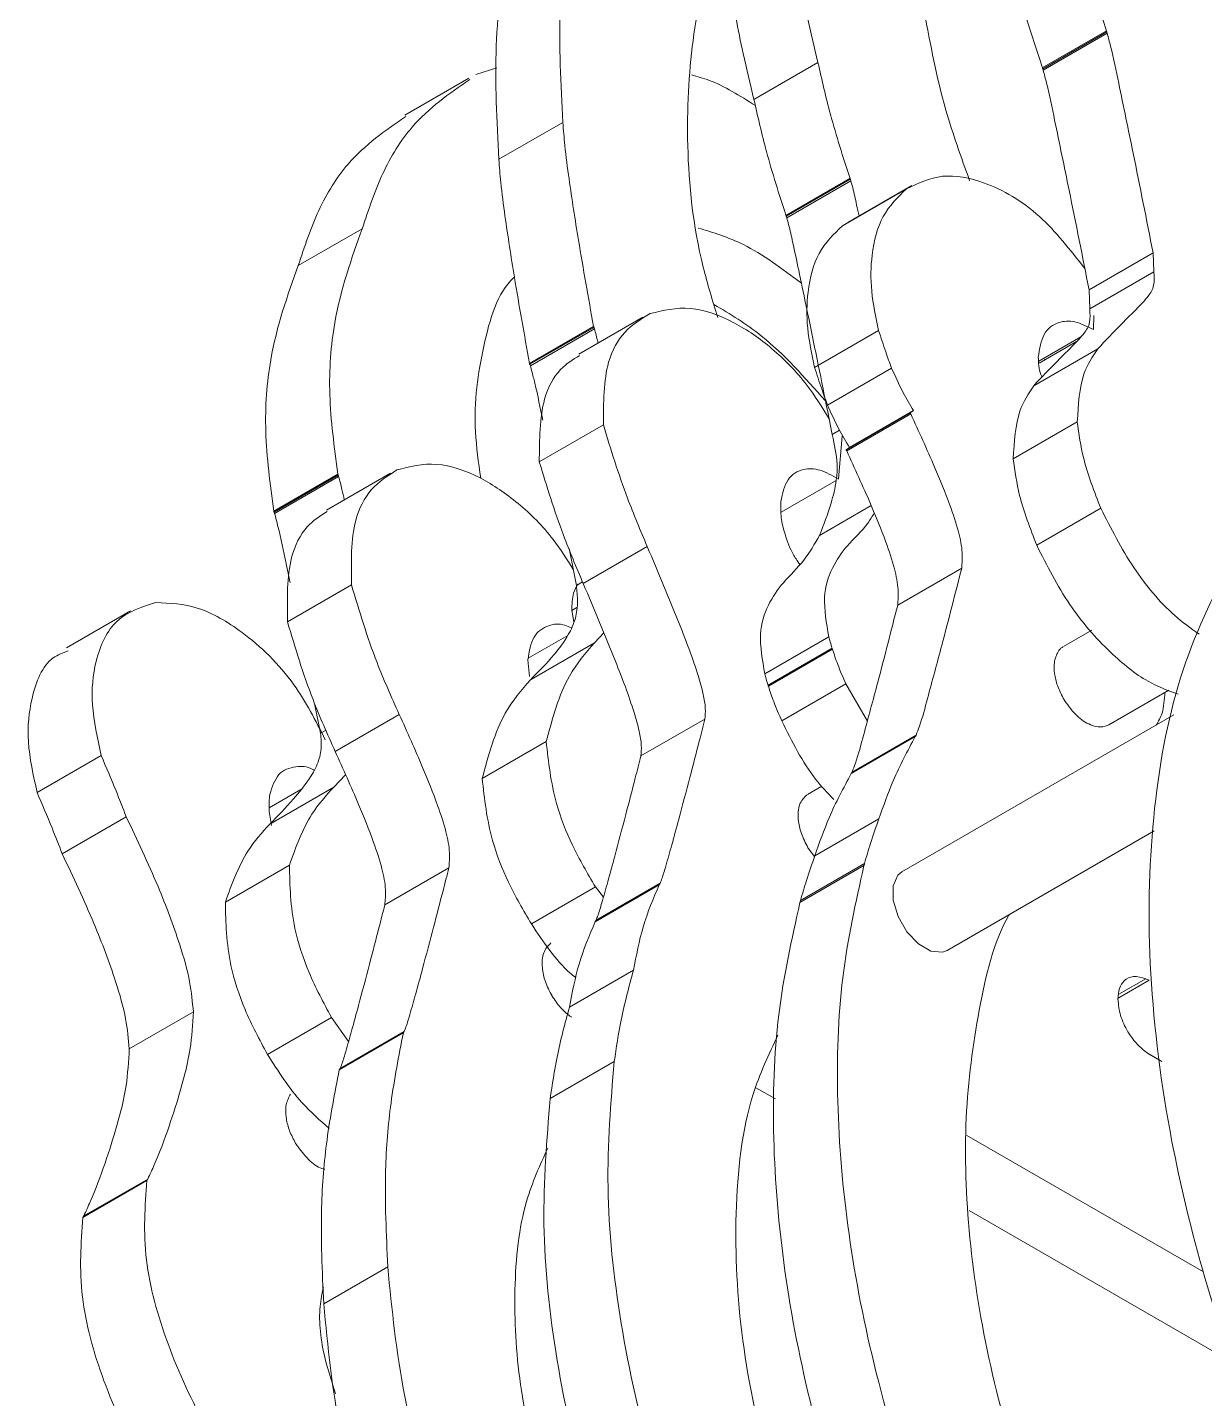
# Model space of a CAD drawing. Header units: inches. Extents: x 0 to 44.3, y 0 to 33.7.
# Drawn here: x 20.77 to 21.583, y 14.959 to 15.905 of the extents above; entities that cross this region are included whole.
import ezdxf

# ---------------------------------------------------------------- set-up
doc = ezdxf.new("R2010")
doc.units = ezdxf.units.IN
doc.header["$MEASUREMENT"] = 0

msp = doc.modelspace()

# ---------------------------------------------------------------- linework, layer by layer
at = {"color": 7, "linetype": 'Continuous', "lineweight": 15}
for p, q in [((21.47076, 15.87749), (21.51496, 15.903)), ((21.471, 15.87684), (21.51519, 15.90235)), ((21.47134, 15.87588), (21.51553, 15.90139)), ((21.51496, 15.903), (21.51497, 15.90297)), ((21.51553, 15.90139), (21.51519, 15.90235)), ((21.07984, 15.87297), (21.09421, 15.87741)), ((21.27172, 15.8556), (21.31592, 15.88112)), ((21.47134, 15.87588), (21.471, 15.87684)), ((21.07504, 15.87033), (21.03085, 15.84481)), ((21.09563, 15.81433), (21.13982, 15.83984)), ((21.29381, 15.77566), (21.338, 15.80117)), ((21.29404, 15.77501), (21.33824, 15.80053)), ((21.338, 15.80117), (21.33802, 15.80114)), ((21.29439, 15.77405), (21.33858, 15.79956)), ((21.37703, 15.79393), (21.33283, 15.76842)), ((21.38075, 15.79633), (21.33655, 15.77081)), ((20.95718, 15.74096), (21.00137, 15.76647)), ((21.50304, 15.7242), (21.54723, 15.74971)), ((21.54772, 15.73667), (21.54723, 15.74971)), ((21.50353, 15.71116), (21.54772, 15.73667)), ((21.50353, 15.71116), (21.50304, 15.7242)), ((21.50599, 15.69684), (21.50628, 15.70648)), ((21.11683, 15.67353), (21.16102, 15.69905)), ((21.11706, 15.67289), (21.16126, 15.6984)), ((21.11741, 15.67192), (21.1616, 15.69743)), ((21.195, 15.70537), (21.15081, 15.67985)), ((21.16102, 15.69905), (21.16104, 15.69902)), ((21.3578, 15.69625), (21.3136, 15.67073)), ((21.49731, 15.69182), (21.46834, 15.6751)), ((21.49434, 15.68854), (21.46857, 15.67366)), ((21.4648, 15.65809), (21.509, 15.6836)), ((21.36676, 15.6702), (21.32257, 15.64468)), ((21.47225, 15.67633), (21.47247, 15.67591)), ((21.37958, 15.63946), (21.33538, 15.61395)), ((21.38184, 15.64092), (21.33764, 15.61541)), ((21.38184, 15.64092), (21.37958, 15.63946)), ((21.16778, 15.63111), (21.12358, 15.60559)), ((21.37995, 15.63863), (21.33576, 15.61311)), ((21.45072, 15.60773), (21.49491, 15.63324)), ((21.32577, 15.62442), (21.33083, 15.62734)), ((21.33019, 15.59378), (21.33257, 15.62329)), ((21.33764, 15.61541), (21.33538, 15.61395)), ((20.94029, 15.57161), (20.98449, 15.59712)), ((20.94053, 15.57096), (20.98472, 15.59647)), ((20.94087, 15.57), (20.98507, 15.59551)), ((21.02091, 15.59773), (20.97672, 15.57222)), ((20.98449, 15.59712), (20.9845, 15.59709)), ((21.32851, 15.59281), (21.29047, 15.57085)), ((21.4669, 15.54805), (21.51109, 15.57357)), ((21.1492, 15.52022), (21.14408, 15.54571)), ((21.1981, 15.54713), (21.15391, 15.52162)), ((21.41512, 15.53222), (21.37092, 15.5067)), ((20.99399, 15.52064), (20.94979, 15.49513)), ((21.1492, 15.52022), (21.15347, 15.52269)), ((20.84142, 15.5028), (20.79722, 15.47728)), ((21.14597, 15.50307), (21.14732, 15.49512)), ((21.50485, 15.48943), (21.48539, 15.4782)), ((21.14317, 15.48582), (21.116, 15.47013)), ((21.11754, 15.45528), (21.16173, 15.48079)), ((21.16173, 15.48079), (21.16805, 15.4875)), ((21.27922, 15.45927), (21.32341, 15.48478)), ((21.28147, 15.45144), (21.32566, 15.47696)), ((21.28169, 15.45073), (21.32589, 15.47624)), ((21.11691, 15.45748), (21.11567, 15.46893)), ((21.29097, 15.42683), (21.33516, 15.45235)), ((21.35, 15.42676), (21.33516, 15.45235)), ((21.51664, 15.42408), (21.55805, 15.44798)), ((20.97266, 15.4183), (20.96851, 15.43895)), ((21.02688, 15.43134), (20.98269, 15.40583)), ((21.23792, 15.42815), (21.19373, 15.40264)), ((21.56156, 15.431), (21.37387, 15.32265)), ((20.97266, 15.4183), (20.97642, 15.42047)), ((21.08416, 15.38712), (21.12836, 15.41263)), ((21.38306, 15.416), (21.33887, 15.39048)), ((21.3833, 15.41638), (21.3391, 15.39086)), ((21.38364, 15.41695), (21.33944, 15.39143)), ((21.38306, 15.416), (21.38308, 15.41601)), ((20.82116, 15.40298), (20.77696, 15.37746)), ((20.98168, 15.38115), (20.9898, 15.38974)), ((20.95905, 15.37952), (20.93718, 15.3669)), ((20.93749, 15.35564), (20.98168, 15.38115)), ((21.31852, 15.38187), (21.30862, 15.37615)), ((20.83848, 15.36072), (20.79429, 15.3352)), ((21.35794, 15.35923), (21.31375, 15.33372)), ((21.40511, 15.26852), (21.54785, 15.35092)), ((21.30964, 15.33835), (21.31358, 15.33323)), ((20.90689, 15.30182), (20.95109, 15.32733)), ((21.34764, 15.32709), (21.30344, 15.30158)), ((21.34766, 15.32705), (21.30347, 15.30154)), ((21.34806, 15.32847), (21.30387, 15.30296)), ((21.34764, 15.32709), (21.34766, 15.32705)), ((21.06117, 15.32538), (21.01697, 15.29986)), ((21.11818, 15.28672), (21.16237, 15.31223)), ((21.20635, 15.31381), (21.16216, 15.2883)), ((21.16785, 15.30527), (21.16237, 15.31223)), ((21.20658, 15.31419), (21.16239, 15.28867)), ((21.20693, 15.31476), (21.16273, 15.28925)), ((21.20635, 15.31381), (21.20637, 15.31382)), ((21.30344, 15.30158), (21.30347, 15.30154)), ((21.18855, 15.25475), (21.14435, 15.22924)), ((20.88481, 15.226), (20.84061, 15.20049)), ((20.93592, 15.19672), (20.98012, 15.22223)), ((20.99199, 15.20568), (20.98012, 15.22223)), ((21.02972, 15.21151), (20.98553, 15.186)), ((21.02995, 15.21189), (20.98576, 15.18638)), ((21.03029, 15.21246), (20.9861, 15.18695)), ((21.02972, 15.21151), (21.02974, 15.21153)), ((21.55326, 15.19182), (21.54376, 15.19729)), ((21.54446, 15.19684), (21.55327, 15.19176)), ((21.1753, 15.19172), (21.1311, 15.16621)), ((21.1753, 15.19171), (21.1311, 15.1662)), ((21.1753, 15.19172), (21.1753, 15.19171)), ((21.1311, 15.16621), (21.1311, 15.1662)), ((21.27311, 15.17367), (21.28651, 15.16595)), ((21.41863, 15.1408), (21.58189, 15.04672)), ((20.85275, 15.10978), (20.80856, 15.08427)), ((20.85299, 15.11016), (20.80879, 15.08465)), ((20.85333, 15.11073), (20.80913, 15.08522)), ((20.85275, 15.10978), (20.85277, 15.10979)), ((21.42022, 15.0889), (21.60298, 14.98358)), ((21.01899, 15.05021), (20.9748, 15.02469))]:
    msp.add_line(p, q, dxfattribs=at)
at = {"color": 8, "linetype": 'Continuous', "lineweight": 15}
for p, q in [((21.31708, 15.55486), (21.35265, 15.57539)), ((21.14939, 15.50504), (21.14597, 15.50307)), ((21.54442, 15.24789), (21.52311, 15.23559)), ((21.54211, 15.24894), (21.52351, 15.2382))]:
    msp.add_line(p, q, dxfattribs=at)
at = {"color": 7, "linetype": 'Continuous', "lineweight": 15, "flags": 128}
for points in [[(21.37387, 15.32265), (21.37108, 15.32032), (21.3678, 15.313)], [(21.3678, 15.313), (21.36783, 15.30303), (21.37116, 15.29193), (21.37727, 15.28138), (21.38525, 15.27299), (21.39387, 15.26805), (21.40182, 15.26729), (21.40511, 15.26852)]]:
    msp.add_lwpolyline(points, dxfattribs=at)
at = {"color": 7, "linetype": 'Continuous', "lineweight": 15}
for points, knots in [([(21.51497, 15.90297), (21.5016, 15.9443), (21.47503, 16.02648), (21.45587, 16.14581), (21.45238, 16.25723), (21.46494, 16.35082), (21.48911, 16.42698), (21.52172, 16.48709), (21.56404, 16.53726), (21.59996, 16.55963), (21.61814, 16.57095)], [0, 0, 0, 0, 0.1400747, 0.2784839, 0.4162306, 0.5541101, 0.6631329, 0.7732788, 0.8852543, 1, 1, 1, 1]), ([(21.47078, 15.87746), (21.45741, 15.91879), (21.43083, 16.00097), (21.41167, 16.1203), (21.40818, 16.23171), (21.42075, 16.3253), (21.4449, 16.40149), (21.47757, 16.46151), (21.51745, 16.50933), (21.55045, 16.53008), (21.56576, 16.5397)], [0, 0, 0, 0, 0.142621, 0.283546, 0.423796, 0.564181, 0.675186, 0.787334, 0.901344, 1, 1, 1, 1]), ([(21.13982, 15.83984), (21.13845, 15.8664), (21.13571, 15.91954), (21.14575, 15.99098), (21.16766, 16.05732), (21.20239, 16.11383), (21.23747, 16.13738), (21.25424, 16.14863)], [0, 0, 0, 0, 0.188102, 0.376388, 0.565877, 0.792521, 1, 1, 1, 1]), ([(21.09563, 15.81433), (21.09426, 15.84089), (21.09152, 15.89403), (21.10156, 15.96547), (21.12347, 16.03181), (21.1582, 16.08832), (21.19328, 16.11186), (21.21004, 16.12312)], [0, 0, 0, 0, 0.188102, 0.376388, 0.565877, 0.792521, 1, 1, 1, 1]), ([(21.56467, 16.00557), (21.5675, 15.992), (21.57612, 15.95066), (21.59237, 15.90844), (21.60329, 15.88007)], [0, 0, 0, 0, 0.3283747, 1, 1, 1, 1]), ([(21.25273, 15.96871), (21.25071, 15.96556), (21.23836, 15.94626), (21.22804, 15.89738), (21.22408, 15.82379), (21.2306, 15.7577), (21.24316, 15.71678), (21.24672, 15.70518)], [0, 0, 0, 0, 0.053626, 0.327685, 0.600289, 0.886662, 1, 1, 1, 1]), ([(21.31592, 15.88112), (21.31332, 15.89173), (21.3087, 15.91067), (21.30506, 15.92937), (21.30346, 15.93759)], [0, 0, 0, 0, 0.560683, 1, 1, 1, 1]), ([(21.38937, 15.91609), (21.39351, 15.89359), (21.40059, 15.85521), (21.41474, 15.81587), (21.42059, 15.79959)], [0, 0, 0, 0, 0.586163, 1, 1, 1, 1]), ([(21.27172, 15.8556), (21.26913, 15.86622), (21.26451, 15.88516), (21.26086, 15.90386), (21.25926, 15.91207)], [0, 0, 0, 0, 0.560683, 1, 1, 1, 1]), ([(21.51519, 15.90235), (21.51514, 15.90248), (21.51506, 15.9027), (21.51499, 15.90292), (21.51496, 15.903)], [0, 0, 0, 0, 0.605358, 1, 1, 1, 1]), ([(21.54723, 15.74971), (21.54268, 15.77266), (21.53495, 15.81169), (21.52499, 15.85931), (21.5194, 15.88684), (21.51632, 15.89842), (21.51553, 15.90139)], [0, 0, 0, 0, 0.455189, 0.774069, 0.941971, 1, 1, 1, 1]), ([(21.33802, 15.80114), (21.33328, 15.81588), (21.32463, 15.84272), (21.31862, 15.86918), (21.31592, 15.88112)], [0, 0, 0, 0, 0.548913, 1, 1, 1, 1]), ([(21.471, 15.87684), (21.47095, 15.87697), (21.47087, 15.87719), (21.47079, 15.8774), (21.47076, 15.87749)], [0, 0, 0, 0, 0.605358, 1, 1, 1, 1]), ([(21.50304, 15.7242), (21.49849, 15.74715), (21.49075, 15.78618), (21.4808, 15.8338), (21.47521, 15.86133), (21.47213, 15.8729), (21.47134, 15.87588)], [0, 0, 0, 0, 0.455189, 0.774069, 0.941971, 1, 1, 1, 1]), ([(21.00137, 15.76647), (21.00572, 15.77951), (21.01448, 15.80577), (21.03772, 15.84319), (21.0615, 15.85968), (21.07561, 15.86946)], [0, 0, 0, 0, 0.286587, 0.576776, 1, 1, 1, 1]), ([(21.22853, 15.87259), (21.23264, 15.87149), (21.24703, 15.86761), (21.26202, 15.85818), (21.27273, 15.85143)], [0, 0, 0, 0, 0.285084, 1, 1, 1, 1]), ([(21.29383, 15.77563), (21.28908, 15.79037), (21.28044, 15.81721), (21.27443, 15.84367), (21.27172, 15.8556)], [0, 0, 0, 0, 0.548913, 1, 1, 1, 1]), ([(20.95718, 15.74096), (20.96153, 15.754), (20.97028, 15.78025), (20.99353, 15.81768), (21.01731, 15.83417), (21.03141, 15.84395)], [0, 0, 0, 0, 0.2865873, 0.5767765, 1, 1, 1, 1]), ([(21.16104, 15.69902), (21.15746, 15.71891), (21.15133, 15.753), (21.14486, 15.79459), (21.14126, 15.82171), (21.14024, 15.83454), (21.13982, 15.83984)], [0, 0, 0, 0, 0.419022, 0.718186, 0.88374, 1, 1, 1, 1]), ([(21.11685, 15.6735), (21.11327, 15.69339), (21.10713, 15.72748), (21.10067, 15.76907), (21.09706, 15.79619), (21.09605, 15.80903), (21.09563, 15.81433)], [0, 0, 0, 0, 0.419022, 0.718186, 0.88374, 1, 1, 1, 1]), ([(21.33824, 15.80053), (21.33819, 15.80066), (21.33811, 15.80087), (21.33803, 15.80109), (21.338, 15.80117)], [0, 0, 0, 0, 0.605291, 1, 1, 1, 1]), ([(21.33858, 15.79956), (21.33852, 15.79974), (21.3384, 15.80006), (21.33829, 15.80039), (21.33824, 15.80053)], [0, 0, 0, 0, 0.560484, 1, 1, 1, 1]), ([(21.50009, 15.73891), (21.49002, 15.75182), (21.46892, 15.77888), (21.43283, 15.79937), (21.40043, 15.80539), (21.38494, 15.79781), (21.37703, 15.79393)], [0, 0, 0, 0, 0.25696, 0.538322, 0.764182, 1, 1, 1, 1]), ([(21.34426, 15.77526), (21.34371, 15.77779), (21.34231, 15.78428), (21.34058, 15.79236), (21.33902, 15.79797), (21.33858, 15.79956)], [0, 0, 0, 0, 0.3135878, 0.8048109, 1, 1, 1, 1]), ([(21.37703, 15.79393), (21.37111, 15.78827), (21.35953, 15.77717), (21.35262, 15.75114), (21.35194, 15.72379), (21.35585, 15.70541), (21.3578, 15.69625)], [0, 0, 0, 0, 0.290946, 0.5700428, 0.7855639, 1, 1, 1, 1]), ([(21.29404, 15.77501), (21.294, 15.77514), (21.29392, 15.77536), (21.29384, 15.77558), (21.29381, 15.77566)], [0, 0, 0, 0, 0.605291, 1, 1, 1, 1]), ([(21.29439, 15.77405), (21.29432, 15.77423), (21.29421, 15.77455), (21.29409, 15.77487), (21.29404, 15.77501)], [0, 0, 0, 0, 0.5604837, 1, 1, 1, 1]), ([(21.32577, 15.62442), (21.32448, 15.63084), (21.32101, 15.64819), (21.31497, 15.67813), (21.30855, 15.7095), (21.30296, 15.73645), (21.29897, 15.75479), (21.29639, 15.76684), (21.29483, 15.77245), (21.29439, 15.77405)], [0, 0, 0, 0, 0.129071, 0.348695, 0.601561, 0.758829, 0.889148, 0.968478, 1, 1, 1, 1]), ([(20.9845, 15.59709), (20.98204, 15.61573), (20.97715, 15.65273), (20.9817, 15.7115), (20.99395, 15.74573), (21.00137, 15.76647)], [0, 0, 0, 0, 0.285555, 0.567182, 1, 1, 1, 1]), ([(21.30449, 15.72893), (21.2911, 15.7389), (21.26714, 15.75674), (21.24366, 15.76377), (21.2333, 15.76687)], [0, 0, 0, 0, 0.558556, 1, 1, 1, 1]), ([(21.33283, 15.76842), (21.32692, 15.76276), (21.31533, 15.75165), (21.30842, 15.72563), (21.30774, 15.69827), (21.31165, 15.6799), (21.3136, 15.67073)], [0, 0, 0, 0, 0.290946, 0.5700428, 0.7855639, 1, 1, 1, 1]), ([(20.94031, 15.57158), (20.93785, 15.59021), (20.93296, 15.62722), (20.9375, 15.68599), (20.94975, 15.72022), (20.95718, 15.74096)], [0, 0, 0, 0, 0.285555, 0.567182, 1, 1, 1, 1]), ([(21.509, 15.6836), (21.51441, 15.68933), (21.52351, 15.69897), (21.53543, 15.71065), (21.54332, 15.71882), (21.54834, 15.72634), (21.54792, 15.7334), (21.54772, 15.73667)], [0, 0, 0, 0, 0.3646849, 0.6132026, 0.77476, 0.8955307, 1, 1, 1, 1]), ([(21.10641, 15.73308), (21.10619, 15.73289), (21.09461, 15.72262), (21.08423, 15.68616), (21.07698, 15.63844), (21.08163, 15.60509), (21.08313, 15.59426)], [0, 0, 0, 0, 0.00777, 0.410609, 0.808726, 1, 1, 1, 1]), ([(21.20021, 15.70795), (21.19391, 15.70418), (21.18158, 15.69678), (21.16794, 15.67182), (21.16784, 15.64645), (21.16778, 15.63111)], [0, 0, 0, 0, 0.291618, 0.571781, 1, 1, 1, 1]), ([(21.32361, 15.63518), (21.3187, 15.64318), (21.30736, 15.66168), (21.28434, 15.68478), (21.25667, 15.70386), (21.22654, 15.71433), (21.20911, 15.7101), (21.20021, 15.70795)], [0, 0, 0, 0, 0.146401, 0.338404, 0.530234, 0.760058, 1, 1, 1, 1]), ([(21.32112, 15.64761), (21.30671, 15.66384), (21.28222, 15.69143), (21.25525, 15.70751), (21.24415, 15.71413)], [0, 0, 0, 0, 0.588438, 1, 1, 1, 1]), ([(21.4648, 15.65809), (21.47021, 15.66382), (21.47931, 15.67346), (21.49124, 15.68514), (21.49912, 15.6933), (21.50414, 15.70083), (21.50372, 15.70789), (21.50353, 15.71116)], [0, 0, 0, 0, 0.364685, 0.613203, 0.77476, 0.895531, 1, 1, 1, 1]), ([(21.16126, 15.6984), (21.16121, 15.69853), (21.16113, 15.69875), (21.16105, 15.69896), (21.16102, 15.69905)], [0, 0, 0, 0, 0.60613, 1, 1, 1, 1]), ([(21.1616, 15.69743), (21.16154, 15.69762), (21.16142, 15.69794), (21.16131, 15.69826), (21.16126, 15.6984)], [0, 0, 0, 0, 0.560522, 1, 1, 1, 1]), ([(21.16414, 15.68755), (21.16407, 15.68788), (21.16336, 15.69114), (21.16243, 15.69445), (21.1616, 15.69743)], [0, 0, 0, 0, 0.099543, 1, 1, 1, 1]), ([(21.3578, 15.69625), (21.35938, 15.6913), (21.36216, 15.68261), (21.36538, 15.67393), (21.36676, 15.6702)], [0, 0, 0, 0, 0.569886, 1, 1, 1, 1]), ([(21.46794, 15.67774), (21.46884, 15.68353), (21.4706, 15.69491), (21.48084, 15.70244), (21.49309, 15.70327), (21.50164, 15.69901), (21.50599, 15.69684)], [0, 0, 0, 0, 0.283652, 0.557927, 0.775072, 1, 1, 1, 1]), ([(21.15135, 15.67899), (21.14676, 15.67614), (21.13618, 15.66959), (21.12382, 15.6462), (21.12367, 15.62089), (21.12358, 15.60559)], [0, 0, 0, 0, 0.232722, 0.536179, 1, 1, 1, 1]), ([(21.47047, 15.664), (21.47023, 15.66459), (21.46832, 15.66932), (21.46812, 15.67381), (21.46794, 15.67774)], [0, 0, 0, 0, 0.124788, 1, 1, 1, 1]), ([(21.49491, 15.63324), (21.49558, 15.64502), (21.49672, 15.66512), (21.5054, 15.67819), (21.509, 15.6836)], [0, 0, 0, 0, 0.5863418, 1, 1, 1, 1]), ([(21.11706, 15.67289), (21.11702, 15.67302), (21.11694, 15.67323), (21.11686, 15.67345), (21.11683, 15.67353)], [0, 0, 0, 0, 0.60613, 1, 1, 1, 1]), ([(21.11741, 15.67192), (21.11734, 15.6721), (21.11723, 15.67242), (21.11711, 15.67275), (21.11706, 15.67289)], [0, 0, 0, 0, 0.560522, 1, 1, 1, 1]), ([(21.12602, 15.63424), (21.1258, 15.63532), (21.12382, 15.64488), (21.12129, 15.65738), (21.1182, 15.66895), (21.11741, 15.67192)], [0, 0, 0, 0, 0.086097, 0.765273, 1, 1, 1, 1]), ([(21.3136, 15.67073), (21.31519, 15.66578), (21.31797, 15.6571), (21.32118, 15.64842), (21.32257, 15.64468)], [0, 0, 0, 0, 0.569886, 1, 1, 1, 1]), ([(21.36676, 15.6702), (21.36923, 15.66465), (21.37368, 15.65465), (21.37932, 15.64515), (21.38184, 15.64092)], [0, 0, 0, 0, 0.554595, 1, 1, 1, 1]), ([(21.45072, 15.60773), (21.45139, 15.61951), (21.45253, 15.63961), (21.46121, 15.65268), (21.4648, 15.65809)], [0, 0, 0, 0, 0.586342, 1, 1, 1, 1]), ([(21.32257, 15.64468), (21.32503, 15.63914), (21.32948, 15.62914), (21.33513, 15.61964), (21.33764, 15.61541)], [0, 0, 0, 0, 0.554595, 1, 1, 1, 1]), ([(21.37958, 15.63946), (21.37965, 15.6393), (21.37977, 15.63903), (21.3799, 15.63875), (21.37995, 15.63863)], [0, 0, 0, 0, 0.562208, 1, 1, 1, 1]), ([(21.16778, 15.63111), (21.17295, 15.61424), (21.18156, 15.58618), (21.19338, 15.55827), (21.1981, 15.54713)], [0, 0, 0, 0, 0.600893, 1, 1, 1, 1]), ([(21.37995, 15.63863), (21.38554, 15.62645), (21.39511, 15.6056), (21.40625, 15.57842), (21.41294, 15.55849), (21.41596, 15.54342), (21.41538, 15.53567), (21.41512, 15.53222)], [0, 0, 0, 0, 0.340097, 0.58259, 0.751247, 0.889201, 1, 1, 1, 1]), ([(21.51109, 15.57357), (21.50659, 15.58513), (21.49868, 15.60545), (21.49605, 15.62487), (21.49491, 15.63324)], [0, 0, 0, 0, 0.5690124, 1, 1, 1, 1]), ([(21.31708, 15.55486), (21.31985, 15.56215), (21.3244, 15.57415), (21.32859, 15.59054), (21.32972, 15.60622), (21.32728, 15.61746), (21.32577, 15.62442)], [0, 0, 0, 0, 0.368273, 0.605593, 0.755559, 1, 1, 1, 1]), ([(21.33538, 15.61395), (21.33545, 15.61379), (21.33558, 15.61351), (21.3357, 15.61324), (21.33576, 15.61311)], [0, 0, 0, 0, 0.562208, 1, 1, 1, 1]), ([(21.33576, 15.61311), (21.34135, 15.60094), (21.35092, 15.58009), (21.36205, 15.5529), (21.36875, 15.53298), (21.37176, 15.51791), (21.37118, 15.51016), (21.37092, 15.5067)], [0, 0, 0, 0, 0.340097, 0.58259, 0.751247, 0.889201, 1, 1, 1, 1]), ([(21.14695, 15.5314), (21.14255, 15.53844), (21.13164, 15.5559), (21.1092, 15.57797), (21.08152, 15.59675), (21.05145, 15.60679), (21.03415, 15.60228), (21.02532, 15.59997)], [0, 0, 0, 0, 0.131785, 0.327076, 0.52219, 0.75595, 1, 1, 1, 1]), ([(21.12358, 15.60559), (21.12876, 15.58873), (21.13736, 15.56066), (21.14919, 15.53275), (21.15391, 15.52162)], [0, 0, 0, 0, 0.600893, 1, 1, 1, 1]), ([(21.4669, 15.54805), (21.4624, 15.55962), (21.45448, 15.57994), (21.45185, 15.59936), (21.45072, 15.60773)], [0, 0, 0, 0, 0.569012, 1, 1, 1, 1]), ([(20.98472, 15.59647), (20.98468, 15.59661), (20.9846, 15.59682), (20.98452, 15.59704), (20.98449, 15.59712)], [0, 0, 0, 0, 0.605982, 1, 1, 1, 1]), ([(20.98507, 15.59551), (20.985, 15.59569), (20.98489, 15.59601), (20.98477, 15.59633), (20.98472, 15.59647)], [0, 0, 0, 0, 0.560613, 1, 1, 1, 1]), ([(20.989, 15.57931), (20.98849, 15.58174), (20.98736, 15.5871), (20.98588, 15.59253), (20.98507, 15.59551)], [0, 0, 0, 0, 0.452333, 1, 1, 1, 1]), ([(21.02532, 15.59997), (21.01902, 15.59601), (21.00667, 15.58825), (20.99333, 15.56239), (20.99374, 15.53637), (20.99399, 15.52064)], [0, 0, 0, 0, 0.2916523, 0.5717559, 1, 1, 1, 1]), ([(21.29023, 15.57813), (21.29143, 15.58368), (21.29378, 15.59459), (21.30464, 15.6011), (21.31725, 15.60094), (21.32582, 15.59611), (21.33018, 15.59366)], [0, 0, 0, 0, 0.283649, 0.557928, 0.775074, 1, 1, 1, 1]), ([(21.30337, 15.53476), (21.30196, 15.53682), (21.29752, 15.54328), (21.29315, 15.55467), (21.29007, 15.56745), (21.29018, 15.57454), (21.29023, 15.57813)], [0, 0, 0, 0, 0.151343, 0.474724, 0.733033, 1, 1, 1, 1]), ([(21.57894, 15.48666), (21.57324, 15.49077), (21.55705, 15.50244), (21.53203, 15.53239), (21.51818, 15.55964), (21.51109, 15.57357)], [0, 0, 0, 0, 0.209821, 0.595891, 1, 1, 1, 1]), ([(20.94053, 15.57096), (20.94048, 15.57109), (20.9404, 15.57131), (20.94033, 15.57152), (20.94029, 15.57161)], [0, 0, 0, 0, 0.605982, 1, 1, 1, 1]), ([(20.94087, 15.57), (20.94081, 15.57018), (20.94069, 15.5705), (20.94058, 15.57082), (20.94053, 15.57096)], [0, 0, 0, 0, 0.560613, 1, 1, 1, 1]), ([(20.95155, 15.52236), (20.95064, 15.52676), (20.94797, 15.53963), (20.94475, 15.55545), (20.94167, 15.56702), (20.94087, 15.57)], [0, 0, 0, 0, 0.277851, 0.814522, 1, 1, 1, 1]), ([(20.97722, 15.57143), (20.97235, 15.56829), (20.96147, 15.56128), (20.94919, 15.53679), (20.94957, 15.51082), (20.94979, 15.49513)], [0, 0, 0, 0, 0.24286, 0.542257, 1, 1, 1, 1]), ([(21.32341, 15.48478), (21.32175, 15.49429), (21.31854, 15.51265), (21.3253, 15.53316), (21.33646, 15.54905), (21.34805, 15.55919), (21.35331, 15.56787), (21.35474, 15.57021)], [0, 0, 0, 0, 0.226725, 0.437547, 0.652949, 0.906281, 1, 1, 1, 1]), ([(21.27922, 15.45927), (21.27756, 15.46878), (21.27435, 15.48713), (21.28109, 15.50767), (21.29233, 15.52344), (21.30642, 15.53657), (21.31363, 15.54894), (21.31708, 15.55486)], [0, 0, 0, 0, 0.199044, 0.384126, 0.57323, 0.795633, 1, 1, 1, 1]), ([(21.1981, 15.54713), (21.20564, 15.52928), (21.21814, 15.4997), (21.23121, 15.46552), (21.23664, 15.44613), (21.23852, 15.43582), (21.23811, 15.43054), (21.23792, 15.42815)], [0, 0, 0, 0, 0.446561, 0.74007, 0.846937, 0.930716, 1, 1, 1, 1]), ([(21.56448, 15.44519), (21.55757, 15.44774), (21.54198, 15.45348), (21.51572, 15.4747), (21.48782, 15.50657), (21.47398, 15.53402), (21.4669, 15.54805)], [0, 0, 0, 0, 0.186701, 0.42177, 0.704285, 1, 1, 1, 1]), ([(21.60432, 15.54343), (21.59103, 15.51744), (21.56461, 15.46578), (21.54571, 15.36836), (21.54247, 15.26082), (21.55527, 15.15263), (21.57965, 15.04851), (21.61245, 14.95076), (21.65495, 14.85175), (21.69096, 14.78796), (21.70919, 14.75568)], [0, 0, 0, 0, 0.140075, 0.278484, 0.416231, 0.55411, 0.663133, 0.773279, 0.885254, 1, 1, 1, 1]), ([(21.41512, 15.53222), (21.4106, 15.51449), (21.40292, 15.48434), (21.39304, 15.44816), (21.38749, 15.42704), (21.38443, 15.41901), (21.38364, 15.41695)], [0, 0, 0, 0, 0.455189, 0.774069, 0.941971, 1, 1, 1, 1]), ([(20.99399, 15.52064), (20.99934, 15.50275), (21.00828, 15.47285), (21.02155, 15.44324), (21.02688, 15.43134)], [0, 0, 0, 0, 0.598365, 1, 1, 1, 1]), ([(21.11754, 15.45528), (21.12311, 15.46085), (21.13253, 15.47027), (21.14298, 15.48442), (21.14876, 15.49658), (21.15038, 15.50844), (21.14957, 15.51652), (21.1492, 15.52022)], [0, 0, 0, 0, 0.3494524, 0.5909459, 0.7541561, 0.8875674, 1, 1, 1, 1]), ([(21.15009, 15.52118), (21.14903, 15.51922), (21.14638, 15.51431), (21.14612, 15.50729), (21.14597, 15.50307)], [0, 0, 0, 0, 0.398363, 1, 1, 1, 1]), ([(21.15391, 15.52162), (21.16145, 15.50377), (21.17395, 15.47419), (21.18702, 15.44001), (21.19245, 15.42062), (21.19433, 15.41031), (21.19391, 15.40503), (21.19373, 15.40264)], [0, 0, 0, 0, 0.446561, 0.74007, 0.846937, 0.930716, 1, 1, 1, 1]), ([(20.8589, 15.50843), (20.84924, 15.50545), (20.83028, 15.49958), (20.81675, 15.47156), (20.81342, 15.43846), (20.81856, 15.41489), (20.82116, 15.40298)], [0, 0, 0, 0, 0.285777, 0.561609, 0.778555, 1, 1, 1, 1]), ([(20.9759, 15.41389), (20.96919, 15.42702), (20.95417, 15.45636), (20.92121, 15.48791), (20.88727, 15.50749), (20.86847, 15.50812), (20.8589, 15.50843)], [0, 0, 0, 0, 0.2363727, 0.5286044, 0.7601086, 1, 1, 1, 1]), ([(21.37092, 15.5067), (21.36641, 15.48898), (21.35873, 15.45883), (21.34884, 15.42265), (21.3433, 15.40153), (21.34023, 15.3935), (21.33944, 15.39143)], [0, 0, 0, 0, 0.455189, 0.774069, 0.941971, 1, 1, 1, 1]), ([(20.94979, 15.49513), (20.95515, 15.47723), (20.96409, 15.44733), (20.97736, 15.41772), (20.98269, 15.40583)], [0, 0, 0, 0, 0.598365, 1, 1, 1, 1]), ([(21.11567, 15.46893), (21.11662, 15.4747), (21.11849, 15.48603), (21.1289, 15.49309), (21.13851, 15.4943), (21.14411, 15.49166), (21.14555, 15.49099)], [0, 0, 0, 0, 0.333682, 0.656331, 0.911773, 1, 1, 1, 1]), ([(21.12836, 15.41263), (21.13271, 15.42873), (21.14001, 15.45572), (21.15549, 15.47358), (21.16173, 15.48079)], [0, 0, 0, 0, 0.596509, 1, 1, 1, 1]), ([(21.32566, 15.47696), (21.32522, 15.47842), (21.32443, 15.48103), (21.32372, 15.48364), (21.32341, 15.48478)], [0, 0, 0, 0, 0.5611617, 1, 1, 1, 1]), ([(20.79838, 15.47514), (20.79479, 15.47379), (20.7822, 15.46905), (20.77278, 15.44569), (20.76917, 15.41303), (20.77435, 15.3894), (20.77696, 15.37746)], [0, 0, 0, 0, 0.133758, 0.468299, 0.731422, 1, 1, 1, 1]), ([(21.32589, 15.47624), (21.32584, 15.47637), (21.32577, 15.47661), (21.3257, 15.47685), (21.32566, 15.47696)], [0, 0, 0, 0, 0.561335, 1, 1, 1, 1]), ([(21.33516, 15.45235), (21.33321, 15.45683), (21.32975, 15.46476), (21.32706, 15.47276), (21.32589, 15.47624)], [0, 0, 0, 0, 0.5646754, 1, 1, 1, 1]), ([(21.48214, 15.47538), (21.48095, 15.47312), (21.47859, 15.46864), (21.4789, 15.4593), (21.48128, 15.44996), (21.48423, 15.44438), (21.48574, 15.44154)], [0, 0, 0, 0, 0.279601, 0.554681, 0.773375, 1, 1, 1, 1]), ([(21.48486, 15.47787), (21.4843, 15.47747), (21.48331, 15.47677), (21.48249, 15.4758), (21.48214, 15.47538)], [0, 0, 0, 0, 0.564524, 1, 1, 1, 1]), ([(21.08416, 15.38712), (21.08852, 15.40322), (21.09581, 15.43021), (21.11129, 15.44807), (21.11754, 15.45528)], [0, 0, 0, 0, 0.5965086, 1, 1, 1, 1]), ([(21.28147, 15.45144), (21.28102, 15.45291), (21.28023, 15.45552), (21.27953, 15.45813), (21.27922, 15.45927)], [0, 0, 0, 0, 0.561162, 1, 1, 1, 1]), ([(21.28169, 15.45073), (21.28165, 15.45086), (21.28158, 15.4511), (21.2815, 15.45134), (21.28147, 15.45144)], [0, 0, 0, 0, 0.5613348, 1, 1, 1, 1]), ([(21.29097, 15.42683), (21.28901, 15.43131), (21.28555, 15.43925), (21.28286, 15.44725), (21.28169, 15.45073)], [0, 0, 0, 0, 0.564675, 1, 1, 1, 1]), ([(21.48574, 15.44154), (21.48585, 15.44135), (21.48606, 15.44102), (21.48627, 15.44068), (21.48636, 15.44054)], [0, 0, 0, 0, 0.5602358, 1, 1, 1, 1]), ([(21.54935, 15.42395), (21.55087, 15.42656), (21.55443, 15.43263), (21.55501, 15.44141), (21.55534, 15.44642)], [0, 0, 0, 0, 0.4293234, 1, 1, 1, 1]), ([(21.02688, 15.43134), (21.03239, 15.41916), (21.0418, 15.39832), (21.05273, 15.37119), (21.05926, 15.35138), (21.06213, 15.33644), (21.06146, 15.32879), (21.06117, 15.32538)], [0, 0, 0, 0, 0.341034, 0.583601, 0.751841, 0.889226, 1, 1, 1, 1]), ([(21.48636, 15.44054), (21.48903, 15.43689), (21.4943, 15.42972), (21.50335, 15.42392), (21.51126, 15.42197), (21.51507, 15.42356), (21.51701, 15.42437)], [0, 0, 0, 0, 0.283217, 0.557564, 0.774821, 1, 1, 1, 1]), ([(21.23792, 15.42815), (21.23662, 15.42309), (21.23316, 15.4096), (21.22716, 15.38653), (21.22083, 15.36263), (21.21534, 15.34225), (21.21142, 15.32862), (21.2089, 15.31961), (21.20736, 15.31583), (21.20693, 15.31476)], [0, 0, 0, 0, 0.132288, 0.352555, 0.60447, 0.760714, 0.890024, 0.968703, 1, 1, 1, 1]), ([(21.32678, 15.37257), (21.32248, 15.37712), (21.30798, 15.39247), (21.29799, 15.41264), (21.29097, 15.42683)], [0, 0, 0, 0, 0.2963, 1, 1, 1, 1]), ([(20.93749, 15.35564), (20.94305, 15.36131), (20.95249, 15.37095), (20.96365, 15.3846), (20.97042, 15.39585), (20.97352, 15.40667), (20.97293, 15.41467), (20.97266, 15.4183)], [0, 0, 0, 0, 0.348042, 0.591694, 0.757222, 0.890025, 1, 1, 1, 1]), ([(21.16237, 15.31223), (21.1568, 15.3217), (21.14586, 15.34029), (21.13246, 15.37529), (21.1299, 15.39856), (21.12836, 15.41263)], [0, 0, 0, 0, 0.291098, 0.57156, 1, 1, 1, 1]), ([(21.38308, 15.41601), (21.37774, 15.40612), (21.36818, 15.38842), (21.36108, 15.36817), (21.35794, 15.35923)], [0, 0, 0, 0, 0.558643, 1, 1, 1, 1]), ([(21.3833, 15.41638), (21.38325, 15.4163), (21.38317, 15.41617), (21.38309, 15.41605), (21.38306, 15.416)], [0, 0, 0, 0, 0.605176, 1, 1, 1, 1]), ([(21.38364, 15.41695), (21.38357, 15.41684), (21.38346, 15.41665), (21.38335, 15.41646), (21.3833, 15.41638)], [0, 0, 0, 0, 0.560071, 1, 1, 1, 1]), ([(20.82116, 15.40298), (20.82465, 15.39482), (20.83066, 15.38076), (20.83617, 15.36664), (20.83848, 15.36072)], [0, 0, 0, 0, 0.580401, 1, 1, 1, 1]), ([(20.98269, 15.40583), (20.98819, 15.39365), (20.99761, 15.3728), (21.00854, 15.34568), (21.01507, 15.32586), (21.01793, 15.31092), (21.01727, 15.30328), (21.01697, 15.29986)], [0, 0, 0, 0, 0.3410338, 0.5836014, 0.7518413, 0.8892261, 1, 1, 1, 1]), ([(20.93758, 15.37611), (20.93924, 15.38128), (20.9425, 15.39145), (20.95433, 15.39576), (20.96344, 15.39565), (20.96784, 15.39306), (20.96808, 15.39292)], [0, 0, 0, 0, 0.36016, 0.708414, 0.984124, 1, 1, 1, 1]), ([(21.19373, 15.40264), (21.19243, 15.39758), (21.18896, 15.38409), (21.18297, 15.36102), (21.17664, 15.33712), (21.17115, 15.31673), (21.16723, 15.30311), (21.1647, 15.2941), (21.16317, 15.29032), (21.16273, 15.28925)], [0, 0, 0, 0, 0.132288, 0.352555, 0.60447, 0.760714, 0.890024, 0.968703, 1, 1, 1, 1]), ([(21.11818, 15.28672), (21.1126, 15.29619), (21.10167, 15.31477), (21.08827, 15.34978), (21.08571, 15.37305), (21.08416, 15.38712)], [0, 0, 0, 0, 0.291098, 0.57156, 1, 1, 1, 1]), ([(21.33889, 15.39049), (21.33355, 15.38061), (21.32399, 15.36291), (21.31688, 15.34266), (21.31375, 15.33372)], [0, 0, 0, 0, 0.558643, 1, 1, 1, 1]), ([(21.3391, 15.39086), (21.33905, 15.39079), (21.33898, 15.39066), (21.3389, 15.39053), (21.33887, 15.39048)], [0, 0, 0, 0, 0.605176, 1, 1, 1, 1]), ([(21.33944, 15.39143), (21.33938, 15.39133), (21.33927, 15.39114), (21.33915, 15.39095), (21.3391, 15.39086)], [0, 0, 0, 0, 0.560071, 1, 1, 1, 1]), ([(20.77696, 15.37746), (20.78045, 15.36931), (20.78646, 15.35525), (20.79197, 15.34113), (20.79429, 15.3352)], [0, 0, 0, 0, 0.580401, 1, 1, 1, 1]), ([(20.93886, 15.35478), (20.93811, 15.35846), (20.93654, 15.36613), (20.93722, 15.37269), (20.93758, 15.37611)], [0, 0, 0, 0, 0.480115, 1, 1, 1, 1]), ([(20.95109, 15.32733), (20.95563, 15.3398), (20.96327, 15.36075), (20.97638, 15.37527), (20.98168, 15.38115)], [0, 0, 0, 0, 0.595222, 1, 1, 1, 1]), ([(21.30824, 15.37588), (21.30629, 15.3739), (21.30246, 15.37002), (21.30178, 15.35972), (21.30399, 15.34906), (21.30733, 15.34263), (21.30902, 15.33936)], [0, 0, 0, 0, 0.28392, 0.558183, 0.775134, 1, 1, 1, 1]), ([(20.83848, 15.36072), (20.84606, 15.34468), (20.85985, 15.31549), (20.87431, 15.2772), (20.8828, 15.24779), (20.88418, 15.23283), (20.88481, 15.226)], [0, 0, 0, 0, 0.357553, 0.651133, 0.840852, 1, 1, 1, 1]), ([(20.90689, 15.30182), (20.91144, 15.31429), (20.91907, 15.33523), (20.93218, 15.34976), (20.93749, 15.35564)], [0, 0, 0, 0, 0.595222, 1, 1, 1, 1]), ([(21.35794, 15.35923), (21.35596, 15.35362), (21.35242, 15.34359), (21.34939, 15.33309), (21.34806, 15.32847)], [0, 0, 0, 0, 0.560521, 1, 1, 1, 1]), ([(21.30902, 15.33936), (21.30914, 15.33917), (21.30935, 15.33884), (21.30955, 15.3385), (21.30964, 15.33835)], [0, 0, 0, 0, 0.560198, 1, 1, 1, 1]), ([(20.79429, 15.3352), (20.80186, 15.31917), (20.81566, 15.28998), (20.83012, 15.25168), (20.83861, 15.22228), (20.83998, 15.20732), (20.84061, 15.20049)], [0, 0, 0, 0, 0.357553, 0.651133, 0.840852, 1, 1, 1, 1]), ([(20.98012, 15.22223), (20.97464, 15.23245), (20.9639, 15.25251), (20.95194, 15.28958), (20.95141, 15.31311), (20.95109, 15.32733)], [0, 0, 0, 0, 0.29132, 0.57166, 1, 1, 1, 1]), ([(21.31375, 15.33372), (21.31176, 15.3281), (21.30822, 15.31808), (21.3052, 15.30758), (21.30387, 15.30296)], [0, 0, 0, 0, 0.560521, 1, 1, 1, 1]), ([(21.34766, 15.32705), (21.342, 15.30178), (21.3307, 15.25133), (21.32788, 15.16508), (21.33547, 15.07344), (21.35472, 14.97549), (21.38619, 14.87295), (21.42978, 14.76695), (21.46803, 14.69879), (21.48741, 14.66426)], [0, 0, 0, 0, 0.138333, 0.276119, 0.413913, 0.552273, 0.698565, 0.84731, 1, 1, 1, 1]), ([(21.34806, 15.32847), (21.34798, 15.32822), (21.34784, 15.32776), (21.3477, 15.3273), (21.34764, 15.32709)], [0, 0, 0, 0, 0.560551, 1, 1, 1, 1]), ([(21.06117, 15.32538), (21.05982, 15.32014), (21.05631, 15.30647), (21.05029, 15.28332), (21.044, 15.2596), (21.03858, 15.23949), (21.03472, 15.22609), (21.03223, 15.21723), (21.03072, 15.21352), (21.03029, 15.21246)], [0, 0, 0, 0, 0.137513, 0.358826, 0.609199, 0.763781, 0.891453, 0.969072, 1, 1, 1, 1]), ([(21.20637, 15.31382), (21.20233, 15.30438), (21.19461, 15.28632), (21.19051, 15.26495), (21.18855, 15.25475)], [0, 0, 0, 0, 0.522663, 1, 1, 1, 1]), ([(21.20658, 15.31419), (21.20654, 15.31411), (21.20646, 15.31398), (21.20638, 15.31386), (21.20635, 15.31381)], [0, 0, 0, 0, 0.60552, 1, 1, 1, 1]), ([(21.20693, 15.31476), (21.20686, 15.31465), (21.20675, 15.31446), (21.20663, 15.31427), (21.20658, 15.31419)], [0, 0, 0, 0, 0.5599691, 1, 1, 1, 1]), ([(20.93592, 15.19672), (20.93045, 15.20694), (20.91971, 15.227), (20.90775, 15.26406), (20.90721, 15.2876), (20.90689, 15.30182)], [0, 0, 0, 0, 0.29132, 0.57166, 1, 1, 1, 1]), ([(21.01697, 15.29986), (21.01563, 15.29463), (21.01212, 15.28096), (21.00609, 15.2578), (20.99981, 15.23409), (20.99439, 15.21398), (20.99053, 15.20058), (20.98804, 15.19172), (20.98653, 15.18801), (20.9861, 15.18695)], [0, 0, 0, 0, 0.137513, 0.358826, 0.609199, 0.763781, 0.891453, 0.969072, 1, 1, 1, 1]), ([(21.30347, 15.30154), (21.29781, 15.27627), (21.28651, 15.22582), (21.28368, 15.13957), (21.29128, 15.04793), (21.31052, 14.94998), (21.342, 14.84744), (21.38558, 14.74144), (21.42384, 14.67327), (21.44321, 14.63875)], [0, 0, 0, 0, 0.138333, 0.276119, 0.413913, 0.552273, 0.698565, 0.84731, 1, 1, 1, 1]), ([(21.30387, 15.30296), (21.30379, 15.3027), (21.30365, 15.30224), (21.3035, 15.30178), (21.30344, 15.30158)], [0, 0, 0, 0, 0.560551, 1, 1, 1, 1]), ([(21.16273, 15.28925), (21.16267, 15.28914), (21.16255, 15.28895), (21.16244, 15.28876), (21.16239, 15.28867)], [0, 0, 0, 0, 0.559969, 1, 1, 1, 1]), ([(21.54827, 14.70313), (21.53107, 14.73393), (21.49714, 14.7947), (21.45958, 14.88929), (21.4332, 14.98177), (21.41892, 15.07063), (21.41608, 15.15393), (21.42621, 15.2281), (21.43725, 15.27493), (21.4478, 15.29309), (21.44787, 15.2932)], [0, 0, 0, 0, 0.149256, 0.294473, 0.437296, 0.578882, 0.720069, 0.859046, 0.999092, 1, 1, 1, 1]), ([(21.14891, 15.24952), (21.1475, 15.25066), (21.13595, 15.26006), (21.12649, 15.27426), (21.11818, 15.28672)], [0, 0, 0, 0, 0.122059, 1, 1, 1, 1]), ([(21.16217, 15.28831), (21.15814, 15.27887), (21.15042, 15.26081), (21.14631, 15.23944), (21.14435, 15.22924)], [0, 0, 0, 0, 0.522663, 1, 1, 1, 1]), ([(21.16239, 15.28867), (21.16234, 15.2886), (21.16227, 15.28847), (21.16219, 15.28835), (21.16216, 15.2883)], [0, 0, 0, 0, 0.60552, 1, 1, 1, 1]), ([(21.13163, 15.27361), (21.12968, 15.27163), (21.12584, 15.26775), (21.12514, 15.25744), (21.12735, 15.24678), (21.13069, 15.24034), (21.13239, 15.23706)], [0, 0, 0, 0, 0.283931, 0.558189, 0.775143, 1, 1, 1, 1]), ([(21.18855, 15.25475), (21.18549, 15.24345), (21.18003, 15.22329), (21.17674, 15.20136), (21.1753, 15.19172)], [0, 0, 0, 0, 0.560755, 1, 1, 1, 1]), ([(21.54211, 15.24894), (21.5392, 15.24976), (21.53346, 15.25138), (21.52734, 15.24822), (21.52363, 15.24254), (21.5232, 15.23737), (21.52298, 15.23473)], [0, 0, 0, 0, 0.28077, 0.555571, 0.773827, 1, 1, 1, 1]), ([(21.54442, 15.24789), (21.54398, 15.24811), (21.54321, 15.2485), (21.54245, 15.2488), (21.54211, 15.24894)], [0, 0, 0, 0, 0.557801, 1, 1, 1, 1]), ([(21.13239, 15.23706), (21.13251, 15.23687), (21.13272, 15.23654), (21.13292, 15.23621), (21.13301, 15.23606)], [0, 0, 0, 0, 0.560224, 1, 1, 1, 1]), ([(21.13301, 15.23606), (21.13495, 15.23328), (21.13836, 15.22838), (21.1425, 15.22495), (21.1443, 15.22346)], [0, 0, 0, 0, 0.567215, 1, 1, 1, 1]), ([(21.52298, 15.23473), (21.52334, 15.23103), (21.52405, 15.22375), (21.52909, 15.21295), (21.5353, 15.2042), (21.53985, 15.20038), (21.54215, 15.19845)], [0, 0, 0, 0, 0.2854007, 0.5609394, 0.7779182, 1, 1, 1, 1]), ([(20.88481, 15.226), (20.88428, 15.2174), (20.88313, 15.19852), (20.87642, 15.17296), (20.86803, 15.1464), (20.8603, 15.12558), (20.85486, 15.11399), (20.85333, 15.11073)], [0, 0, 0, 0, 0.192399, 0.422026, 0.654285, 0.902602, 1, 1, 1, 1]), ([(21.14435, 15.22924), (21.14129, 15.21794), (21.13584, 15.19778), (21.13255, 15.17584), (21.1311, 15.16621)], [0, 0, 0, 0, 0.560755, 1, 1, 1, 1]), ([(21.1443, 15.22346), (21.14461, 15.22325), (21.14516, 15.22286), (21.14572, 15.22251), (21.14597, 15.22236)], [0, 0, 0, 0, 0.560022, 1, 1, 1, 1]), ([(21.02974, 15.21153), (21.02662, 15.19564), (21.02067, 15.16539), (21.01617, 15.11184), (21.01797, 15.07264), (21.01899, 15.05021)], [0, 0, 0, 0, 0.3209132, 0.6113782, 1, 1, 1, 1]), ([(21.02995, 15.21189), (21.02991, 15.21182), (21.02983, 15.21169), (21.02975, 15.21156), (21.02972, 15.21151)], [0, 0, 0, 0, 0.604849, 1, 1, 1, 1]), ([(21.03029, 15.21246), (21.03023, 15.21236), (21.03012, 15.21217), (21.03, 15.21198), (21.02995, 15.21189)], [0, 0, 0, 0, 0.559969, 1, 1, 1, 1]), ([(21.36907, 14.71069), (21.35138, 14.74289), (21.31654, 14.80632), (21.28175, 14.90516), (21.26141, 15.00016), (21.25723, 15.08955), (21.26541, 15.16193), (21.28197, 15.19672), (21.28829, 15.20997)], [0, 0, 0, 0, 0.18229, 0.359095, 0.533164, 0.70629, 0.888123, 1, 1, 1, 1]), ([(20.84061, 15.20049), (20.84009, 15.19188), (20.83894, 15.17301), (20.83223, 15.14744), (20.82383, 15.12089), (20.81611, 15.10007), (20.81067, 15.08848), (20.80913, 15.08522)], [0, 0, 0, 0, 0.192399, 0.422026, 0.654285, 0.902602, 1, 1, 1, 1]), ([(20.97846, 15.14566), (20.97202, 15.15133), (20.9561, 15.16535), (20.94345, 15.18501), (20.93592, 15.19672)], [0, 0, 0, 0, 0.404453, 1, 1, 1, 1]), ([(21.54215, 15.19845), (21.54258, 15.19813), (21.54334, 15.19755), (21.54412, 15.19705), (21.54446, 15.19684)], [0, 0, 0, 0, 0.5610797, 1, 1, 1, 1]), ([(20.98554, 15.18601), (20.98242, 15.17013), (20.97648, 15.13988), (20.97198, 15.08633), (20.97377, 15.04713), (20.9748, 15.02469)], [0, 0, 0, 0, 0.320913, 0.611378, 1, 1, 1, 1]), ([(20.98576, 15.18638), (20.98571, 15.1863), (20.98563, 15.18618), (20.98556, 15.18605), (20.98553, 15.186)], [0, 0, 0, 0, 0.604849, 1, 1, 1, 1]), ([(20.9861, 15.18695), (20.98604, 15.18684), (20.98592, 15.18665), (20.98581, 15.18646), (20.98576, 15.18638)], [0, 0, 0, 0, 0.559969, 1, 1, 1, 1]), ([(21.1753, 15.19171), (21.17292, 15.16337), (21.16817, 15.10669), (21.17812, 15.01154), (21.19889, 14.91916), (21.22859, 14.83178), (21.26366, 14.7506), (21.29324, 14.69829), (21.30821, 14.67181)], [0, 0, 0, 0, 0.1834177, 0.366867, 0.5513978, 0.6980975, 0.8472251, 1, 1, 1, 1]), ([(20.95192, 15.16934), (20.9507, 15.16708), (20.94828, 15.16261), (20.94856, 15.15321), (20.95094, 15.14381), (20.95392, 15.13819), (20.95543, 15.13533)], [0, 0, 0, 0, 0.279675, 0.554738, 0.773424, 1, 1, 1, 1]), ([(21.1311, 15.1662), (21.12873, 15.13786), (21.12398, 15.08118), (21.13392, 14.98603), (21.15469, 14.89365), (21.1844, 14.80627), (21.21947, 14.72509), (21.24905, 14.67277), (21.26401, 14.6463)], [0, 0, 0, 0, 0.183418, 0.366867, 0.551398, 0.698097, 0.847225, 1, 1, 1, 1]), ([(20.95543, 15.13533), (20.95554, 15.13514), (20.95575, 15.13481), (20.95596, 15.13447), (20.95605, 15.13432)], [0, 0, 0, 0, 0.560217, 1, 1, 1, 1]), ([(20.95605, 15.13432), (20.9587, 15.13075), (20.96391, 15.12373), (20.97128, 15.1184), (20.97482, 15.11773), (20.97545, 15.11761)], [0, 0, 0, 0, 0.459549, 0.904683, 1, 1, 1, 1]), ([(21.18906, 14.7548), (21.17593, 14.77869), (21.15006, 14.82574), (21.12406, 14.89906), (21.10869, 14.96959), (21.10509, 15.03619), (21.11117, 15.09231), (21.12401, 15.12021), (21.12941, 15.13195)], [0, 0, 0, 0, 0.178703, 0.352046, 0.52269, 0.692376, 0.870536, 1, 1, 1, 1]), ([(20.85277, 15.10979), (20.85146, 15.09204), (20.84891, 15.05746), (20.86565, 14.99637), (20.89493, 14.93372), (20.93569, 14.8704), (20.96924, 14.83167), (20.98609, 14.81222)], [0, 0, 0, 0, 0.190083, 0.370169, 0.552872, 0.775402, 1, 1, 1, 1]), ([(20.85299, 15.11016), (20.85294, 15.11008), (20.85286, 15.10995), (20.85278, 15.10983), (20.85275, 15.10978)], [0, 0, 0, 0, 0.605415, 1, 1, 1, 1]), ([(20.85333, 15.11073), (20.85326, 15.11062), (20.85315, 15.11043), (20.85304, 15.11024), (20.85299, 15.11016)], [0, 0, 0, 0, 0.560288, 1, 1, 1, 1]), ([(20.80858, 15.08428), (20.80727, 15.06652), (20.80471, 15.03195), (20.82145, 14.97086), (20.85073, 14.9082), (20.89149, 14.84488), (20.92504, 14.80616), (20.94189, 14.78671)], [0, 0, 0, 0, 0.190083, 0.370169, 0.552872, 0.775402, 1, 1, 1, 1]), ([(20.80879, 15.08465), (20.80875, 15.08457), (20.80867, 15.08444), (20.80859, 15.08432), (20.80856, 15.08427)], [0, 0, 0, 0, 0.605415, 1, 1, 1, 1]), ([(20.80913, 15.08522), (20.80907, 15.08511), (20.80896, 15.08492), (20.80884, 15.08473), (20.80879, 15.08465)], [0, 0, 0, 0, 0.560288, 1, 1, 1, 1]), ([(21.01899, 15.05021), (21.02187, 15.02069), (21.02766, 14.96137), (21.05334, 14.87274), (21.0868, 14.78983), (21.11428, 14.74078), (21.1282, 14.71593)], [0, 0, 0, 0, 0.274135, 0.550883, 0.772436, 1, 1, 1, 1]), ([(20.98295, 14.96254), (20.98036, 14.97059), (20.97365, 14.99143), (20.97066, 15.0175), (20.97363, 15.03192), (20.97454, 15.03631)], [0, 0, 0, 0, 0.304431, 0.788217, 1, 1, 1, 1]), ([(20.9748, 15.02469), (20.97768, 14.99518), (20.98347, 14.93586), (21.00915, 14.84723), (21.0426, 14.76432), (21.07008, 14.71527), (21.084, 14.69041)], [0, 0, 0, 0, 0.274135, 0.550883, 0.772436, 1, 1, 1, 1])]:
    msp.add_open_spline(points, degree=3, knots=knots, dxfattribs=at)

doc.saveas('drawing.dxf')
